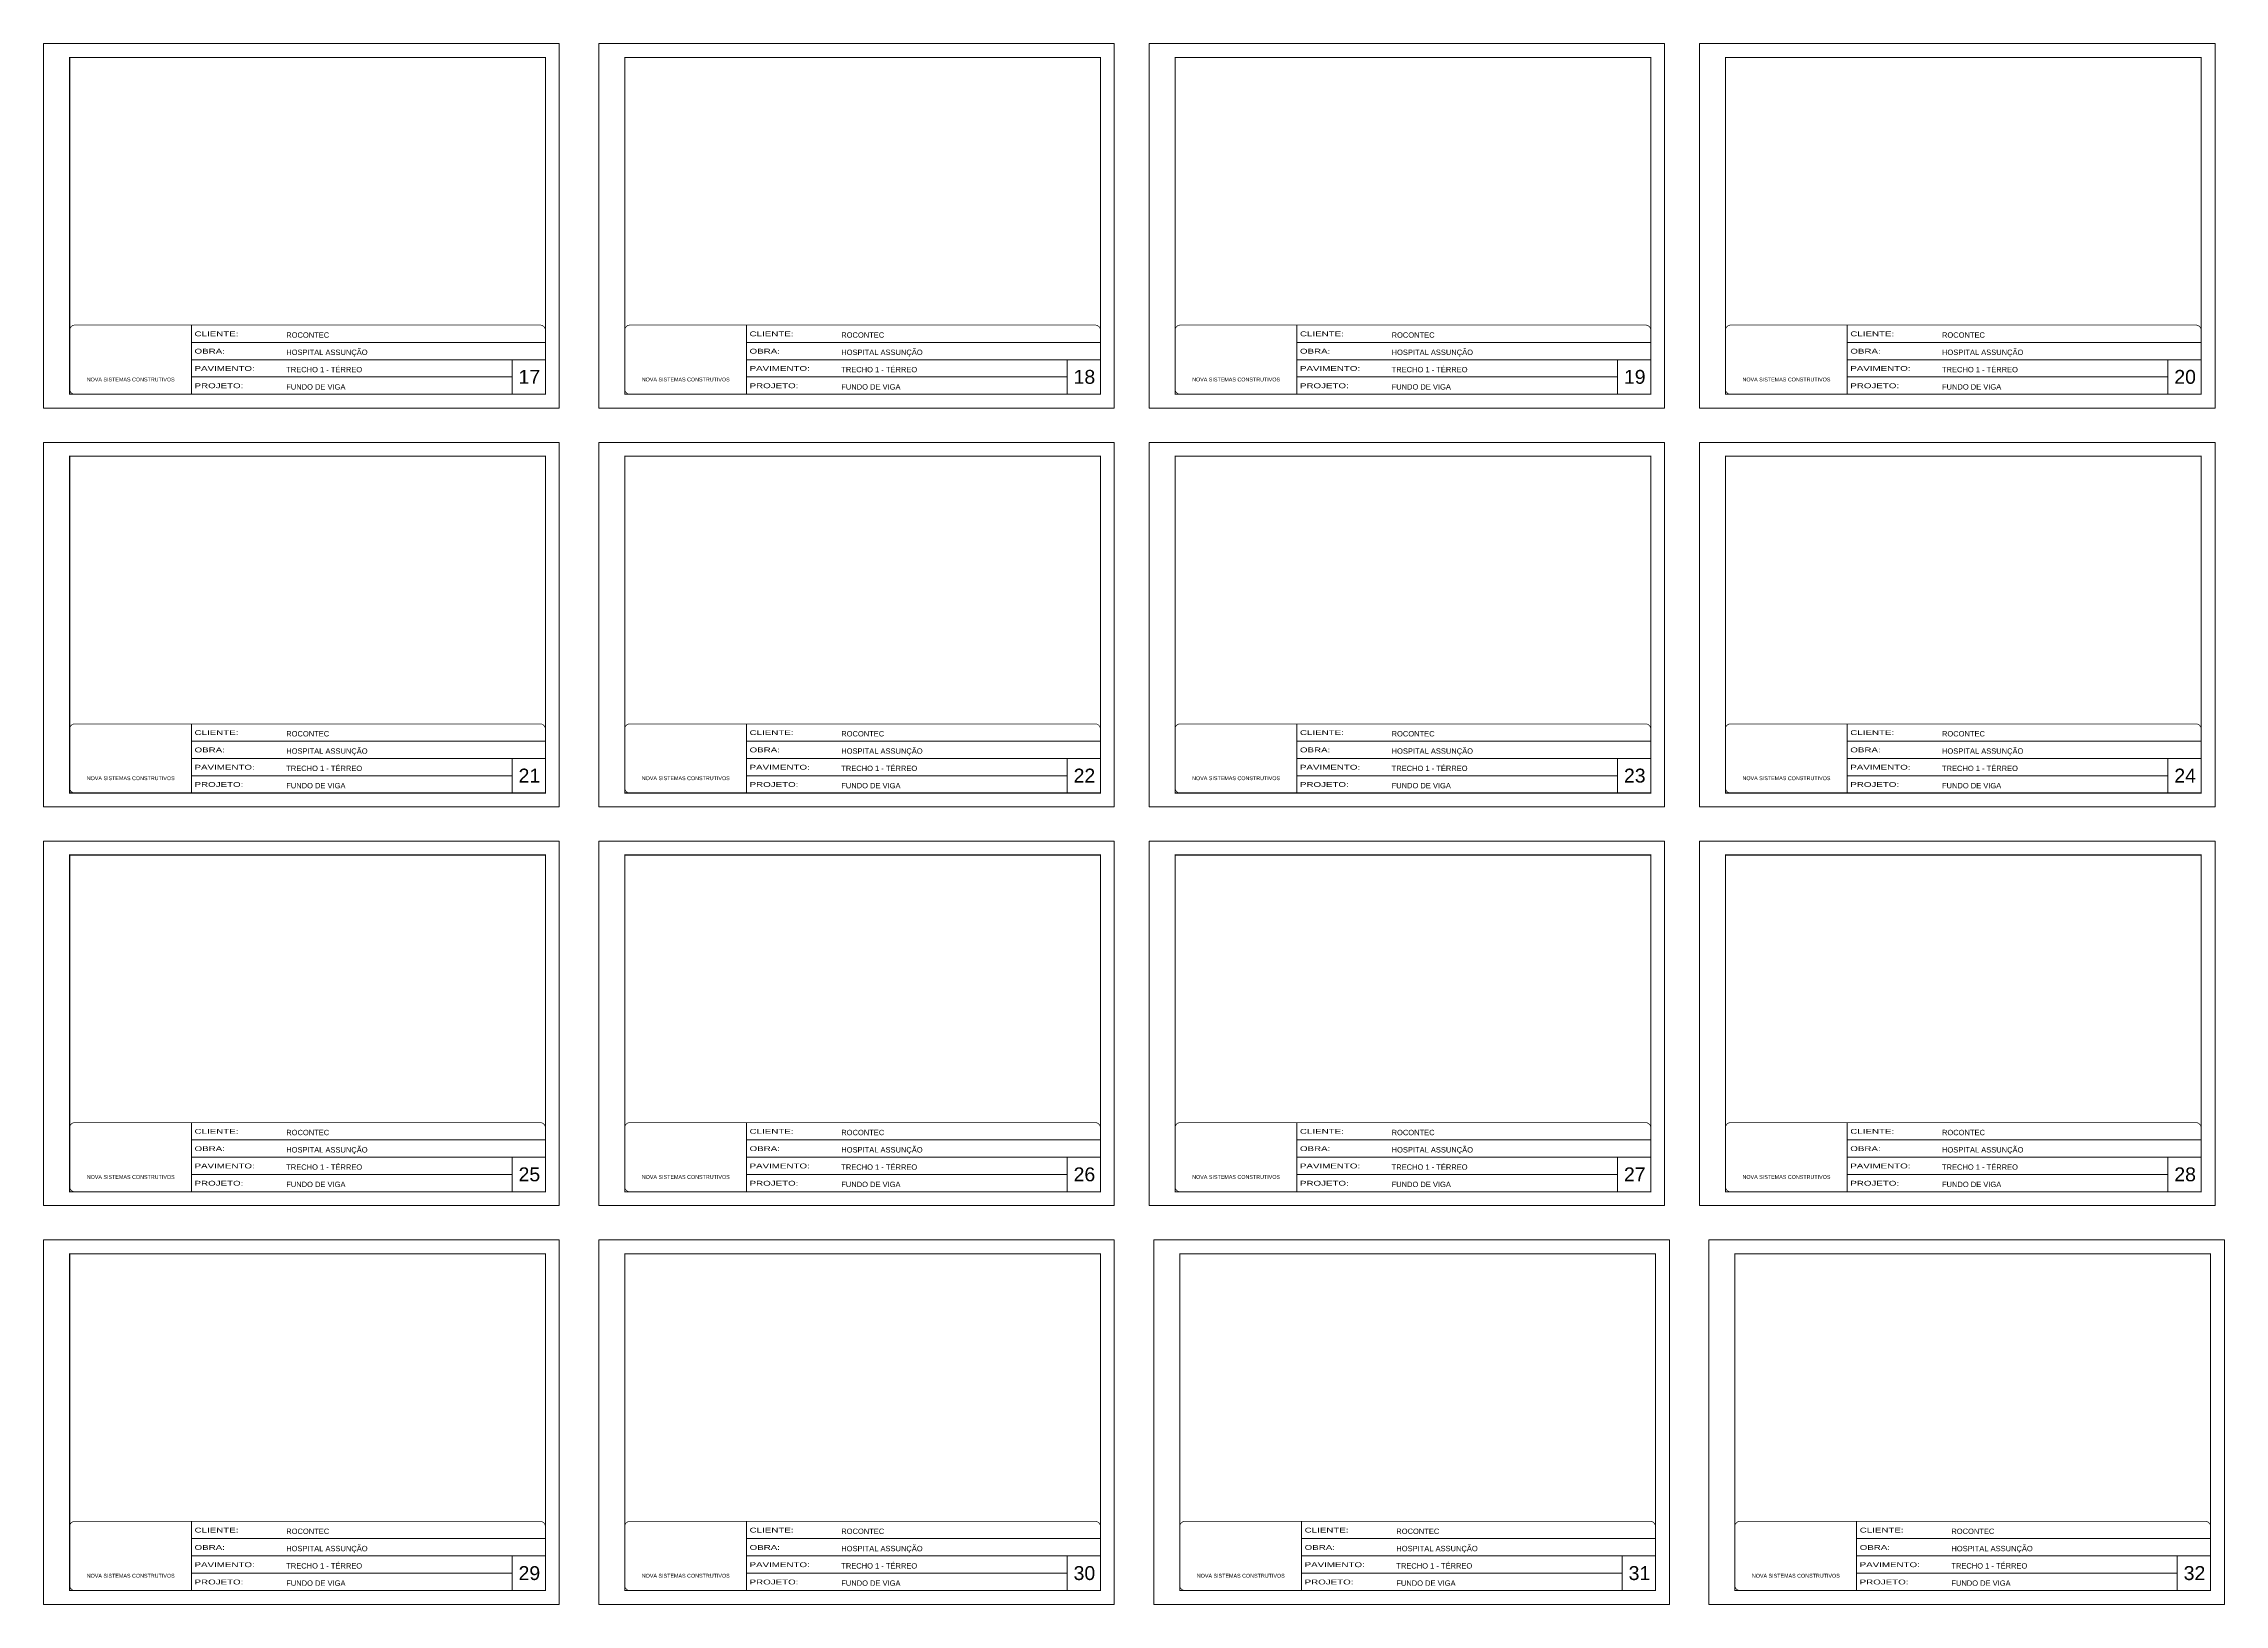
# Model space of a CAD drawing. Extents: x 3171 to 9452, y -2838 to 6252.
# Drawn here: x 3171 to 9452, y -2838 to 1658 of the extents above; entities that cross this region are included whole.
import ezdxf

# ---------------------------------------------------------------- set-up
doc = ezdxf.new("R2010")
doc.units = 0
doc.linetypes.add('CONTINUO', pattern=[0])
doc.linetypes.add('DASHED', pattern=[0.75, 0.5, -0.25])
for name, color, linetype, lineweight in [('CARIMBO', 255, 'Continuous', 9), ('Folhas', 255, 'Continuous', 9), ('SARRAFO DE PRESSAO', 251, 'DASHED', 9)]:
    doc.layers.add(name, color=color, linetype=linetype, lineweight=lineweight)
doc.styles.add('ARIAL', font='arial.ttf')
doc.styles.add('Tecnologia', font='')
doc.styles.get('Tecnologia').set_extended_font_data('Forgotten Futurist')

# ---------------------------------------------------------------- blocks, each defined once
blk = doc.blocks.new('9999999999')
at = {"color": 30, "linetype": 'CONTINUO'}
for p, q in [((98564.6, 34230.2), (98564.6, 34429.4)), ((98564.6, 34379.6), (99584, 34379.6)), ((98564.6, 34329.8), (99488, 34329.8)), ((99584, 34329.8), (99488, 34329.8)), ((99488, 34329.8), (99488, 34230.2)), ((98564.6, 34280), (99488, 34280))]:
    blk.add_line(p, q, dxfattribs=at)
at = {"color": 30, "linetype": 'CONTINUO', "const_width": 2}
blk.add_lwpolyline([(99584, 34230.2), (99584, 34414.4, 0.414214), (99569, 34429.4), (98229, 34429.4, 0.414214), (98214, 34414.4), (98214, 34245.2, 0.414214), (98229, 34230.2), (99584, 34230.2)], format="xyb", dxfattribs=at)
at = {"layer": 'Folhas'}
blk.add_lwpolyline([(98139, 34190.2), (99624, 34190.2), (99624, 35240.2), (98139, 35240.2)], close=True, dxfattribs=at)
at = {"layer": 'Folhas', "color": 30, "const_width": 3}
blk.add_lwpolyline([(98214, 34230.2), (99584, 34230.2), (99584, 35200.2), (98214, 35200.2)], close=True, dxfattribs=at)
at = {"color": 7, "linetype": 'Continuous', "ltscale": 5, "style": 'ARIAL'}
for s, height, p in [('ROCONTEC', 15.48, (98837.7, 34393.1)), ('HOSPITAL ASSUNÇÃO', 15.483, (98837.7, 34343.3)), ('TRECHO 1 - TÉRREO', 15.483, (98837.7, 34293.5)), ('NOVA SISTEMAS CONSTRUTIVOS', 11.059, (98263.2, 34267.2)), ('FUNDO DE VIGA', 15.483, (98837.7, 34243.7))]:
    blk.add_text(s, height=height, dxfattribs=at).set_placement(p)
at = {"layer": 'Folhas', "color": 7, "style": 'Tecnologia', "width": 1.5}
for s, p in [('OBRA:', (98573.7, 34347.3)), ('CLIENTE:', (98573.7, 34397.2)), ('PAVIMENTO:', (98573.7, 34297.5)), ('PROJETO:', (98573.7, 34247.7))]:
    blk.add_text(s, height=14, dxfattribs=at).set_placement(p)

msp = doc.modelspace()

# ---------------------------------------------------------------- block references
at = {"layer": 'SARRAFO DE PRESSAO', "color": 6, "linetype": 'ByBlock'}
for p in [(-94967.79, -33582.18), (-93369.29, -33582.18), (-91784.29, -33582.18), (-90199.29, -33582.18), (-94967.79, -34730.76), (-93369.29, -34730.76), (-91784.29, -34730.76), (-90199.29, -34730.76), (-94967.79, -35879.33), (-93369.29, -35879.33), (-91784.29, -35879.33), (-90199.29, -35879.33), (-94967.79, -37027.91), (-93369.29, -37027.91), (-91770.79, -37027.91), (-90172.29, -37027.91)]:
    msp.add_blockref('9999999999', p, dxfattribs=at)

# ---------------------------------------------------------------- texts
at = {"layer": 'CARIMBO', "style": 'ARIAL'}
for s, p in [('17', (4539.05, 678.17)), ('18', (6137.55, 678.17)), ('19', (7722.55, 678.17)), ('20', (9307.55, 678.17)), ('21', (4539.05, -470.41)), ('22', (6137.55, -470.41)), ('23', (7722.55, -470.41)), ('24', (9307.55, -470.41)), ('25', (4539.05, -1618.98)), ('26', (6137.55, -1618.98)), ('27', (7722.55, -1618.98)), ('28', (9307.55, -1618.98)), ('29', (4539.05, -2767.56)), ('30', (6137.55, -2767.56)), ('31', (7736.05, -2767.56)), ('32', (9334.55, -2767.56))]:
    msp.add_text(s, height=40, dxfattribs=at).set_placement(p)

doc.saveas('drawing.dxf')
